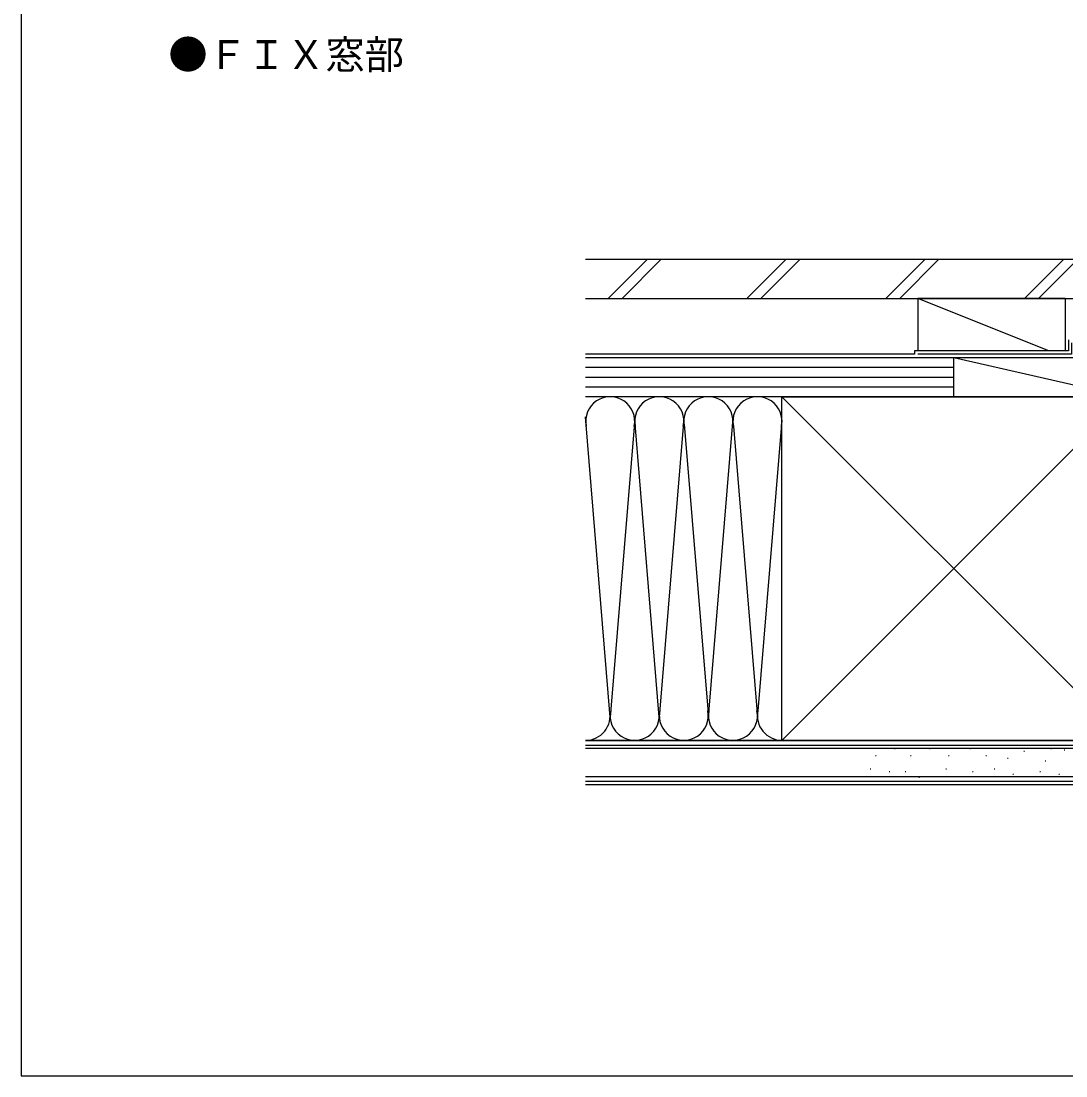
# Model space of a CAD drawing. Units: millimetres, scale not verified. Extents: x -525 to 525, y -783 to 778.
# Drawn here: x -525 to -205.7, y -782.7 to -460.4 of the extents above; entities that cross this region are included whole.
import ezdxf
from ezdxf.enums import TextEntityAlignment as Align

# ---------------------------------------------------------------- set-up
doc = ezdxf.new("R2010")
doc.units = ezdxf.units.MM
doc.header["$LTSCALE"] = 4
for name, color, linetype in [('0-2_USER1', 3, 'Continuous'), ('0-9_YKK_ZWAK', 7, 'Continuous'), ('0-A_YSS_K', 3, 'Continuous'), ('0-B_YSS_KE', 3, 'Continuous')]:
    doc.layers.add(name, color=color, linetype=linetype)
doc.styles.add('ＭＳ ゴシック', font='')
doc.styles.get('ＭＳ ゴシック').set_extended_font_data('MS Gothic')

msp = doc.modelspace()

# ---------------------------------------------------------------- linework, layer by layer
at = {"layer": '0-9_YKK_ZWAK'}
msp.add_line((-525, 747.3), (-525, -782.7), dxfattribs=at)
msp.add_lwpolyline([(-525, -782.7), (525, -782.7), (525, 747.3)], dxfattribs=at)
at = {"layer": '0-A_YSS_K'}
for p, q in [((-345.629, -545.176), (-333.629, -533.176)), ((-341.387, -545.176), (-329.387, -533.176)), ((-303.203, -545.176), (-291.203, -533.176)), ((-298.96, -545.176), (-286.96, -533.176)), ((-260.776, -545.176), (-248.776, -533.176)), ((-256.534, -545.176), (-244.534, -533.176)), ((-218.35, -545.176), (-206.35, -533.176)), ((-214.107, -545.176), (-202.107, -533.176)), ((-210.997, -561.176), (-250.997, -545.176)), ((-250.997, -545.176), (-250.997, -561.176)), ((-205.997, -545.176), (-250.997, -545.176)), ((-205.997, -545.176), (-205.997, -561.176)), ((-352.494, -563.176), (-240.001, -563.176)), ((-250.997, -563.176), (-205.997, -563.176)), ((-240.001, -575.176), (-240.001, -563.176)), ((-240.001, -563.176), (-187.501, -575.176)), ((-352.494, -566.176), (-240.001, -566.176)), ((-352.494, -569.176), (-240.001, -569.176)), ((-352.494, -572.176), (-240.001, -572.176)), ((-240.001, -575.176), (-352.494, -575.176)), ((-292.5, -575.176), (-352.494, -575.176)), ((-187.5, -680.176), (-292.5, -575.176)), ((-187.5, -575.176), (-292.5, -680.176)), ((-345, -673.057), (-352.577, -581.358)), ((-337.575, -583.208), (-345, -673.057)), ((-330, -673.057), (-337.501, -582.283)), ((-292.506, -582.37), (-299.842, -671.144)), ((-322.661, -584.241), (-330, -673.057)), ((-322.39, -583.621), (-315, -673.057)), ((-315, -673.057), (-307.658, -584.207)), ((-307.342, -584.207), (-300, -673.057)), ((-352.497, -681.676), (-171.003, -681.676)), ((-292.5, -680.176), (-352.494, -680.176)), ((-257.934, -682.741), (-258.134, -682.741)), ((-247.22, -682.741), (-247.42, -682.741)), ((-234.926, -682.741), (-235.126, -682.741)), ((-210.201, -682.741), (-210.401, -682.741)), ((-206.11, -683.175), (-206.31, -683.175)), ((-263.703, -684.89), (-263.903, -684.89)), ((-252.989, -684.89), (-253.189, -684.89)), ((-241.451, -684.89), (-241.651, -684.89)), ((-229.981, -684.89), (-230.181, -684.89)), ((-223.388, -685.714), (-223.588, -685.714)), ((-218.443, -683.566), (-218.643, -683.566)), ((-265.351, -689.01), (-265.551, -689.01)), ((-242.275, -689.01), (-242.475, -689.01)), ((-227.509, -689.01), (-227.709, -689.01)), ((-211.85, -686.538), (-212.05, -686.538)), ((-352.497, -691.176), (-171.003, -691.176)), ((-259.582, -689.835), (-259.782, -689.835)), ((-254.637, -689.835), (-254.837, -689.835)), ((-250.517, -691.483), (-250.717, -691.483)), ((-234.102, -689.835), (-234.302, -689.835)), ((-221.74, -690.659), (-221.94, -690.659)), ((-213.498, -689.835), (-213.698, -689.835)), ((-207.729, -690.659), (-207.929, -690.659)), ((-352.497, -693.676), (-157.503, -693.676))]:
    msp.add_line(p, q, dxfattribs=at)
msp.add_lwpolyline([(-240.001, -575.176), (-240.001, -563.176), (-187.501, -563.176), (-187.501, -575.176)], close=True, dxfattribs=at)
for centre, start, end in [((-345, -582.676), 348.21621, 191.78356), ((-330, -582.676), 348.21621, 191.78332), ((-315, -582.676), 348.21621, 191.78332), ((-300, -582.676), 348.21621, 191.78332), ((-352.5, -672.676), 270.0476, 11.78354), ((-337.5, -672.676), 168.21647, 11.78354), ((-322.5, -672.676), 168.21647, 11.78354), ((-307.5, -672.676), 168.21647, 11.78354), ((-292.5, -672.676), 168.21647, 270)]:
    msp.add_arc(centre, 7.5, start, end, dxfattribs=at)
at = {"layer": '0-B_YSS_KE'}
for p, q in [((-352.491, -533.176), (-184.997, -533.176)), ((-252.001, -562.176), (-352.494, -562.176)), ((-252.001, -561.176), (-252.001, -562.176)), ((-292.5, -589.14), (-292.5, -575.176)), ((-292.5, -680.176), (-292.5, -582.676)), ((-352.497, -680.176), (-171.003, -680.176)), ((-186.503, -682.676), (-352.497, -682.676)), ((-352.497, -692.676), (-171.003, -692.676))]:
    msp.add_line(p, q, dxfattribs=at)
for points in [[(-352.491, -545.176), (-184.997, -545.176), (-184.997, -533.176)], [(-205.001, -557.776), (-205.001, -561.176), (-252.001, -561.176)], [(-204.001, -558.776), (-204.001, -562.176), (-251.001, -562.176)], [(-292.5, -575.176), (-187.5, -575.176), (-187.5, -680.176), (-292.5, -680.176)]]:
    msp.add_lwpolyline(points, dxfattribs=at)

# ---------------------------------------------------------------- texts
at = {"layer": '0-2_USER1', "style": 'ＭＳ ゴシック'}
msp.add_text('●ＦＩＸ窓部', height=8.798, dxfattribs=at).set_placement((-480, -477.7), align=Align.BOTTOM_LEFT)

doc.saveas('drawing.dxf')
